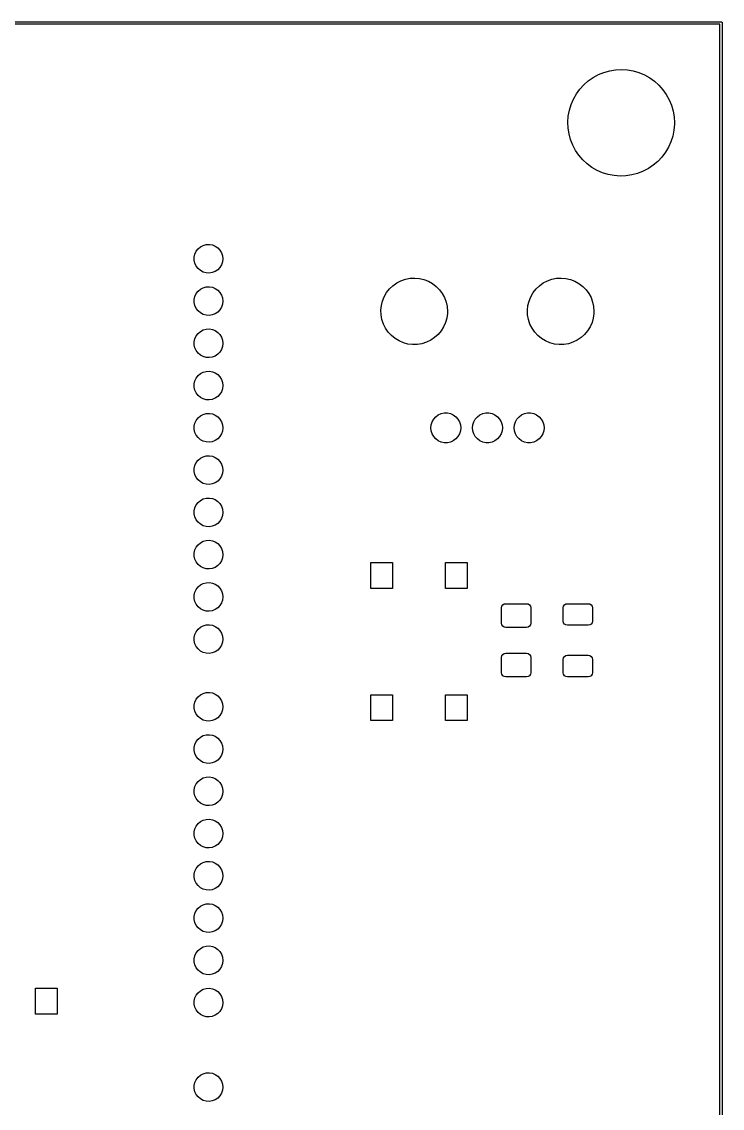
# Model space of a CAD drawing. Extents: x 0 to 360, y 0 to 260.
# Drawn here: x 318 to 360.1, y 194.8 to 260.1 of the extents above; entities that cross this region are included whole.
import ezdxf

# ---------------------------------------------------------------- set-up
doc = ezdxf.new("R2010")
doc.units = 0
doc.layers.add('BLACK', color=7, linetype='CONTINUOUS')

msp = doc.modelspace()

# ---------------------------------------------------------------- linework, layer by layer
at = {"layer": 'BLACK', "linetype": 'CONTINUOUS'}
for p, q in [((0, 260.075), (360, 260.075)), ((359.925, 259.925), (0.075, 259.925)), ((359.925, 0.075), (359.925, 259.925)), ((360, 260.075), (360.01, 260.073)), ((360.01, 260.073), (360.013, 260.074)), ((360.013, 260.074), (360.016, 260.072)), ((360.016, 260.072), (360.026, 260.07)), ((360.026, 260.07), (360.041, 260.058)), ((360.041, 260.058), (360.057, 260.048)), ((360.057, 260.048), (360.06, 260.042)), ((360.06, 260.042), (360.065, 260.037)), ((360.065, 260.037), (360.068, 260.018)), ((360.068, 260.018), (360.075, 260)), ((360.075, 260), (360.075, 0)), ((352.03, 256.522), (352.323, 256.726)), ((352.323, 256.726), (352.638, 256.895)), ((352.638, 256.895), (352.969, 257.029)), ((352.969, 257.029), (353.313, 257.125)), ((353.313, 257.125), (353.666, 257.182)), ((353.666, 257.182), (354.022, 257.2)), ((354.022, 257.2), (354.379, 257.177)), ((354.379, 257.177), (354.731, 257.115)), ((354.731, 257.115), (355.073, 257.015)), ((355.073, 257.015), (355.403, 256.876)), ((355.403, 256.876), (355.715, 256.702)), ((355.715, 256.702), (356.005, 256.494)), ((351.31, 255.733), (351.52, 256.022)), ((351.52, 256.022), (351.761, 256.286)), ((351.761, 256.286), (352.03, 256.522)), ((356.005, 256.494), (356.271, 256.255)), ((356.271, 256.255), (356.508, 255.988)), ((356.508, 255.988), (356.714, 255.696)), ((350.993, 255.094), (351.134, 255.423)), ((351.134, 255.423), (351.31, 255.733)), ((356.714, 255.696), (356.886, 255.383)), ((356.886, 255.383), (357.022, 255.052)), ((350.825, 254.401), (350.89, 254.752)), ((350.89, 254.752), (350.993, 255.094)), ((357.022, 255.052), (357.12, 254.709)), ((357.12, 254.709), (357.18, 254.357)), ((350.8, 254.045), (350.825, 254.401)), ((350.815, 253.688), (350.8, 254.045)), ((357.18, 254.357), (357.2, 254)), ((350.87, 253.335), (350.815, 253.688)), ((357.169, 253.555), (357.099, 253.204)), ((357.199, 253.911), (357.169, 253.555)), ((357.2, 254), (357.199, 253.911)), ((350.964, 252.99), (350.87, 253.335)), ((351.095, 252.658), (350.964, 252.99)), ((356.991, 252.864), (356.846, 252.537)), ((357.099, 253.204), (356.991, 252.864)), ((351.263, 252.342), (351.095, 252.658)), ((351.465, 252.048), (351.263, 252.342)), ((356.665, 252.229), (356.451, 251.943)), ((356.846, 252.537), (356.665, 252.229)), ((351.698, 251.777), (351.465, 252.048)), ((351.96, 251.534), (351.698, 251.777)), ((352.248, 251.322), (351.96, 251.534)), ((355.935, 251.451), (355.639, 251.251)), ((356.207, 251.683), (355.935, 251.451)), ((356.451, 251.943), (356.207, 251.683)), ((352.557, 251.144), (352.248, 251.322)), ((352.885, 251.001), (352.557, 251.144)), ((353.226, 250.895), (352.885, 251.001)), ((353.577, 250.828), (353.226, 250.895)), ((353.933, 250.801), (353.577, 250.828)), ((354.29, 250.813), (353.933, 250.801)), ((354.643, 250.865), (354.29, 250.813)), ((354.989, 250.957), (354.643, 250.865)), ((355.322, 251.086), (354.989, 250.957)), ((355.639, 251.251), (355.322, 251.086)), ((328.4, 246.107), (328.479, 246.276)), ((328.479, 246.276), (328.592, 246.425)), ((328.592, 246.425), (328.735, 246.545)), ((328.735, 246.545), (328.9, 246.632)), ((328.9, 246.632), (329.079, 246.681)), ((329.079, 246.681), (329.266, 246.691)), ((329.266, 246.691), (329.45, 246.661)), ((329.45, 246.661), (329.623, 246.592)), ((329.623, 246.592), (329.777, 246.487)), ((329.777, 246.487), (329.905, 246.351)), ((329.905, 246.351), (330.001, 246.191)), ((330.001, 246.191), (330.061, 246.014)), ((328.359, 245.925), (328.4, 246.107)), ((328.359, 245.739), (328.359, 245.925)), ((328.398, 245.556), (328.359, 245.739)), ((328.476, 245.387), (328.398, 245.556)), ((330.06, 245.638), (329.999, 245.461)), ((330.081, 245.823), (330.06, 245.638)), ((330.061, 246.014), (330.081, 245.829)), ((330.081, 245.829), (330.081, 245.823)), ((328.588, 245.238), (328.476, 245.387)), ((328.73, 245.116), (328.588, 245.238)), ((328.894, 245.028), (328.73, 245.116)), ((329.073, 244.977), (328.894, 245.028)), ((329.26, 244.966), (329.073, 244.977)), ((329.444, 244.996), (329.26, 244.966)), ((329.618, 245.064), (329.444, 244.996)), ((329.773, 245.167), (329.618, 245.064)), ((329.902, 245.302), (329.773, 245.167)), ((329.999, 245.461), (329.902, 245.302)), ((340.295, 244.211), (340.525, 244.375)), ((340.525, 244.375), (340.776, 244.506)), ((340.776, 244.506), (341.042, 244.599)), ((341.042, 244.599), (341.319, 244.654)), ((341.319, 244.654), (341.601, 244.67)), ((341.601, 244.67), (341.883, 244.645)), ((341.883, 244.645), (342.158, 244.582)), ((342.158, 244.582), (342.422, 244.48)), ((342.422, 244.48), (342.668, 244.342)), ((342.668, 244.342), (342.893, 244.17)), ((349.095, 244.211), (349.325, 244.375)), ((349.325, 244.375), (349.576, 244.506)), ((349.576, 244.506), (349.842, 244.599)), ((349.842, 244.599), (350.119, 244.654)), ((350.119, 244.654), (350.401, 244.67)), ((350.401, 244.67), (350.683, 244.645)), ((350.683, 244.645), (350.958, 244.582)), ((350.958, 244.582), (351.222, 244.48)), ((351.222, 244.48), (351.468, 244.342)), ((351.468, 244.342), (351.693, 244.17)), ((328.4, 243.567), (328.479, 243.736)), ((328.479, 243.736), (328.592, 243.885)), ((328.592, 243.885), (328.735, 244.005)), ((328.735, 244.005), (328.9, 244.092)), ((328.9, 244.092), (329.079, 244.141)), ((329.079, 244.141), (329.266, 244.151)), ((329.266, 244.151), (329.45, 244.121)), ((329.45, 244.121), (329.623, 244.052)), ((329.623, 244.052), (329.777, 243.947)), ((329.777, 243.947), (329.905, 243.811)), ((329.905, 243.811), (330.001, 243.651)), ((330.001, 243.651), (330.061, 243.474)), ((339.774, 243.55), (339.916, 243.794)), ((339.916, 243.794), (340.091, 244.016)), ((340.091, 244.016), (340.295, 244.211)), ((342.893, 244.17), (343.091, 243.969)), ((343.091, 243.969), (343.259, 243.742)), ((343.259, 243.742), (343.393, 243.493)), ((348.574, 243.55), (348.716, 243.794)), ((348.716, 243.794), (348.891, 244.016)), ((348.891, 244.016), (349.095, 244.211)), ((351.693, 244.17), (351.891, 243.969)), ((351.891, 243.969), (352.059, 243.742)), ((352.059, 243.742), (352.193, 243.493)), ((328.359, 243.385), (328.4, 243.567)), ((328.359, 243.199), (328.359, 243.385)), ((328.398, 243.016), (328.359, 243.199)), ((328.476, 242.847), (328.398, 243.016)), ((329.999, 242.921), (329.902, 242.762)), ((330.06, 243.098), (329.999, 242.921)), ((330.081, 243.283), (330.06, 243.098)), ((330.061, 243.474), (330.081, 243.289)), ((330.081, 243.289), (330.081, 243.283)), ((339.571, 242.733), (339.6, 243.014)), ((339.6, 243.014), (339.668, 243.288)), ((339.668, 243.288), (339.774, 243.55)), ((343.393, 243.493), (343.491, 243.228)), ((343.491, 243.228), (343.55, 242.952)), ((343.55, 242.952), (343.57, 242.67)), ((348.371, 242.733), (348.4, 243.014)), ((348.4, 243.014), (348.468, 243.288)), ((348.468, 243.288), (348.574, 243.55)), ((352.193, 243.493), (352.291, 243.228)), ((352.291, 243.228), (352.35, 242.952)), ((352.35, 242.952), (352.37, 242.67)), ((328.588, 242.698), (328.476, 242.847)), ((328.73, 242.576), (328.588, 242.698)), ((328.894, 242.488), (328.73, 242.576)), ((329.073, 242.437), (328.894, 242.488)), ((329.26, 242.426), (329.073, 242.437)), ((329.444, 242.456), (329.26, 242.426)), ((329.618, 242.524), (329.444, 242.456)), ((329.773, 242.627), (329.618, 242.524)), ((329.902, 242.762), (329.773, 242.627)), ((339.582, 242.451), (339.571, 242.733)), ((339.633, 242.173), (339.582, 242.451)), ((343.566, 242.544), (343.528, 242.264)), ((343.57, 242.67), (343.566, 242.544)), ((348.382, 242.451), (348.371, 242.733)), ((348.433, 242.173), (348.382, 242.451)), ((352.366, 242.544), (352.328, 242.264)), ((352.37, 242.67), (352.366, 242.544)), ((339.722, 241.905), (339.633, 242.173)), ((339.849, 241.652), (339.722, 241.905)), ((340.009, 241.42), (339.849, 241.652)), ((343.338, 241.734), (343.188, 241.494)), ((343.452, 241.993), (343.338, 241.734)), ((343.528, 242.264), (343.452, 241.993)), ((348.522, 241.905), (348.433, 242.173)), ((348.649, 241.652), (348.522, 241.905)), ((348.809, 241.42), (348.649, 241.652)), ((352.138, 241.734), (351.988, 241.494)), ((352.252, 241.993), (352.138, 241.734)), ((352.328, 242.264), (352.252, 241.993)), ((328.359, 240.845), (328.4, 241.027)), ((328.4, 241.027), (328.479, 241.196)), ((328.479, 241.196), (328.592, 241.345)), ((328.592, 241.345), (328.735, 241.465)), ((328.735, 241.465), (328.9, 241.552)), ((328.9, 241.552), (329.079, 241.601)), ((329.079, 241.601), (329.266, 241.611)), ((329.266, 241.611), (329.45, 241.581)), ((329.45, 241.581), (329.623, 241.512)), ((329.623, 241.512), (329.777, 241.407)), ((329.777, 241.407), (329.905, 241.271)), ((329.905, 241.271), (330.001, 241.111)), ((330.001, 241.111), (330.061, 240.934)), ((340.201, 241.212), (340.009, 241.42)), ((340.42, 241.034), (340.201, 241.212)), ((340.662, 240.888), (340.42, 241.034)), ((342.796, 241.09), (342.561, 240.933)), ((343.006, 241.278), (342.796, 241.09)), ((343.188, 241.494), (343.006, 241.278)), ((349.001, 241.212), (348.809, 241.42)), ((349.22, 241.034), (349.001, 241.212)), ((349.462, 240.888), (349.22, 241.034)), ((351.596, 241.09), (351.361, 240.933)), ((351.806, 241.278), (351.596, 241.09)), ((351.988, 241.494), (351.806, 241.278)), ((328.359, 240.659), (328.359, 240.845)), ((328.398, 240.476), (328.359, 240.659)), ((328.476, 240.307), (328.398, 240.476)), ((328.588, 240.158), (328.476, 240.307)), ((329.999, 240.381), (329.902, 240.222)), ((330.06, 240.558), (329.999, 240.381)), ((330.081, 240.743), (330.06, 240.558)), ((330.061, 240.934), (330.081, 240.749)), ((330.081, 240.749), (330.081, 240.743)), ((340.922, 240.778), (340.662, 240.888)), ((341.195, 240.705), (340.922, 240.778)), ((341.476, 240.672), (341.195, 240.705)), ((341.758, 240.679), (341.476, 240.672)), ((342.037, 240.725), (341.758, 240.679)), ((342.306, 240.81), (342.037, 240.725)), ((342.561, 240.933), (342.306, 240.81)), ((349.722, 240.778), (349.462, 240.888)), ((349.995, 240.705), (349.722, 240.778)), ((350.276, 240.672), (349.995, 240.705)), ((350.558, 240.679), (350.276, 240.672)), ((350.837, 240.725), (350.558, 240.679)), ((351.106, 240.81), (350.837, 240.725)), ((351.361, 240.933), (351.106, 240.81)), ((328.73, 240.036), (328.588, 240.158)), ((328.894, 239.948), (328.73, 240.036)), ((329.073, 239.897), (328.894, 239.948)), ((329.26, 239.886), (329.073, 239.897)), ((329.444, 239.916), (329.26, 239.886)), ((329.618, 239.984), (329.444, 239.916)), ((329.773, 240.087), (329.618, 239.984)), ((329.902, 240.222), (329.773, 240.087)), ((328.735, 238.925), (328.9, 239.012)), ((328.9, 239.012), (329.079, 239.061)), ((329.079, 239.061), (329.266, 239.071)), ((329.266, 239.071), (329.45, 239.041)), ((329.45, 239.041), (329.623, 238.972)), ((328.359, 238.305), (328.4, 238.487)), ((328.4, 238.487), (328.479, 238.656)), ((328.479, 238.656), (328.592, 238.805)), ((328.592, 238.805), (328.735, 238.925)), ((329.623, 238.972), (329.777, 238.867)), ((329.777, 238.867), (329.905, 238.731)), ((329.905, 238.731), (330.001, 238.571)), ((330.001, 238.571), (330.061, 238.394)), ((330.061, 238.394), (330.081, 238.209)), ((328.359, 238.119), (328.359, 238.305)), ((328.398, 237.936), (328.359, 238.119)), ((328.476, 237.767), (328.398, 237.936)), ((328.588, 237.618), (328.476, 237.767)), ((329.999, 237.841), (329.902, 237.682)), ((330.06, 238.018), (329.999, 237.841)), ((330.081, 238.203), (330.06, 238.018)), ((330.081, 238.209), (330.081, 238.203)), ((328.73, 237.496), (328.588, 237.618)), ((328.894, 237.408), (328.73, 237.496)), ((329.073, 237.357), (328.894, 237.408)), ((329.26, 237.346), (329.073, 237.357)), ((329.444, 237.376), (329.26, 237.346)), ((329.618, 237.444), (329.444, 237.376)), ((329.773, 237.547), (329.618, 237.444)), ((329.902, 237.682), (329.773, 237.547)), ((328.735, 236.385), (328.9, 236.472)), ((328.9, 236.472), (329.079, 236.521)), ((329.079, 236.521), (329.266, 236.531)), ((329.266, 236.531), (329.45, 236.501)), ((329.45, 236.501), (329.623, 236.432)), ((329.623, 236.432), (329.777, 236.327)), ((342.868, 236.339), (343.02, 236.449)), ((343.02, 236.449), (343.192, 236.526)), ((343.192, 236.526), (343.376, 236.565)), ((343.376, 236.565), (343.564, 236.565)), ((343.564, 236.565), (343.748, 236.526)), ((343.748, 236.526), (343.92, 236.449)), ((343.92, 236.449), (344.072, 236.339)), ((345.368, 236.339), (345.52, 236.449)), ((345.52, 236.449), (345.692, 236.526)), ((345.692, 236.526), (345.876, 236.565)), ((345.876, 236.565), (346.064, 236.565)), ((346.064, 236.565), (346.248, 236.526)), ((346.248, 236.526), (346.42, 236.449)), ((346.42, 236.449), (346.572, 236.339)), ((347.868, 236.339), (348.02, 236.449)), ((348.02, 236.449), (348.192, 236.526)), ((348.192, 236.526), (348.376, 236.565)), ((348.376, 236.565), (348.564, 236.565)), ((348.564, 236.565), (348.748, 236.526)), ((348.748, 236.526), (348.92, 236.449)), ((348.92, 236.449), (349.072, 236.339)), ((328.359, 235.765), (328.4, 235.947)), ((328.359, 235.579), (328.359, 235.765)), ((328.4, 235.947), (328.479, 236.116)), ((328.479, 236.116), (328.592, 236.265)), ((328.592, 236.265), (328.735, 236.385)), ((329.777, 236.327), (329.905, 236.191)), ((329.905, 236.191), (330.001, 236.031)), ((330.001, 236.031), (330.061, 235.854)), ((330.061, 235.854), (330.081, 235.669)), ((342.57, 235.67), (342.59, 235.857)), ((342.59, 235.857), (342.648, 236.036)), ((342.648, 236.036), (342.742, 236.199)), ((342.742, 236.199), (342.868, 236.339)), ((344.072, 236.339), (344.198, 236.199)), ((344.198, 236.199), (344.292, 236.036)), ((344.292, 236.036), (344.35, 235.857)), ((344.35, 235.857), (344.37, 235.67)), ((345.07, 235.67), (345.09, 235.857)), ((345.09, 235.857), (345.148, 236.036)), ((345.148, 236.036), (345.242, 236.199)), ((345.242, 236.199), (345.368, 236.339)), ((346.572, 236.339), (346.698, 236.199)), ((346.698, 236.199), (346.792, 236.036)), ((346.792, 236.036), (346.85, 235.857)), ((346.85, 235.857), (346.87, 235.67)), ((347.57, 235.67), (347.59, 235.857)), ((347.59, 235.857), (347.648, 236.036)), ((347.648, 236.036), (347.742, 236.199)), ((347.742, 236.199), (347.868, 236.339)), ((349.072, 236.339), (349.198, 236.199)), ((349.198, 236.199), (349.292, 236.036)), ((349.292, 236.036), (349.35, 235.857)), ((349.35, 235.857), (349.37, 235.67)), ((328.398, 235.396), (328.359, 235.579)), ((328.476, 235.227), (328.398, 235.396)), ((328.588, 235.078), (328.476, 235.227)), ((329.902, 235.142), (329.773, 235.007)), ((329.999, 235.301), (329.902, 235.142)), ((330.06, 235.478), (329.999, 235.301)), ((330.081, 235.663), (330.06, 235.478)), ((330.081, 235.669), (330.081, 235.663)), ((342.59, 235.483), (342.57, 235.67)), ((342.648, 235.304), (342.59, 235.483)), ((342.742, 235.141), (342.648, 235.304)), ((342.868, 235.001), (342.742, 235.141)), ((344.198, 235.141), (344.072, 235.001)), ((344.292, 235.304), (344.198, 235.141)), ((344.35, 235.483), (344.292, 235.304)), ((344.37, 235.67), (344.35, 235.483)), ((345.09, 235.483), (345.07, 235.67)), ((345.148, 235.304), (345.09, 235.483)), ((345.242, 235.141), (345.148, 235.304)), ((345.368, 235.001), (345.242, 235.141)), ((346.698, 235.141), (346.572, 235.001)), ((346.792, 235.304), (346.698, 235.141)), ((346.85, 235.483), (346.792, 235.304)), ((346.87, 235.67), (346.85, 235.483)), ((347.59, 235.483), (347.57, 235.67)), ((347.648, 235.304), (347.59, 235.483)), ((347.742, 235.141), (347.648, 235.304)), ((347.868, 235.001), (347.742, 235.141)), ((349.198, 235.141), (349.072, 235.001)), ((349.292, 235.304), (349.198, 235.141)), ((349.35, 235.483), (349.292, 235.304)), ((349.37, 235.67), (349.35, 235.483)), ((328.73, 234.956), (328.588, 235.078)), ((328.894, 234.868), (328.73, 234.956)), ((329.073, 234.817), (328.894, 234.868)), ((329.26, 234.806), (329.073, 234.817)), ((329.444, 234.836), (329.26, 234.806)), ((329.618, 234.904), (329.444, 234.836)), ((329.773, 235.007), (329.618, 234.904)), ((343.02, 234.891), (342.868, 235.001)), ((343.192, 234.814), (343.02, 234.891)), ((343.376, 234.775), (343.192, 234.814)), ((343.564, 234.775), (343.376, 234.775)), ((343.748, 234.814), (343.564, 234.775)), ((343.92, 234.891), (343.748, 234.814)), ((344.072, 235.001), (343.92, 234.891)), ((345.52, 234.891), (345.368, 235.001)), ((345.692, 234.814), (345.52, 234.891)), ((345.876, 234.775), (345.692, 234.814)), ((346.064, 234.775), (345.876, 234.775)), ((346.248, 234.814), (346.064, 234.775)), ((346.42, 234.891), (346.248, 234.814)), ((346.572, 235.001), (346.42, 234.891)), ((348.02, 234.891), (347.868, 235.001)), ((348.192, 234.814), (348.02, 234.891)), ((348.376, 234.775), (348.192, 234.814)), ((348.564, 234.775), (348.376, 234.775)), ((348.748, 234.814), (348.564, 234.775)), ((348.92, 234.891), (348.748, 234.814)), ((349.072, 235.001), (348.92, 234.891)), ((328.592, 233.725), (328.735, 233.845)), ((328.735, 233.845), (328.9, 233.932)), ((328.9, 233.932), (329.079, 233.981)), ((329.079, 233.981), (329.266, 233.991)), ((329.266, 233.991), (329.45, 233.961)), ((329.45, 233.961), (329.623, 233.892)), ((329.623, 233.892), (329.777, 233.787)), ((329.777, 233.787), (329.905, 233.651)), ((328.359, 233.225), (328.4, 233.407)), ((328.359, 233.039), (328.359, 233.225)), ((328.4, 233.407), (328.479, 233.576)), ((328.479, 233.576), (328.592, 233.725)), ((329.905, 233.651), (330.001, 233.491)), ((330.001, 233.491), (330.061, 233.314)), ((330.081, 233.123), (330.06, 232.938)), ((330.061, 233.314), (330.081, 233.129)), ((330.081, 233.129), (330.081, 233.123)), ((328.398, 232.856), (328.359, 233.039)), ((328.476, 232.687), (328.398, 232.856)), ((328.588, 232.538), (328.476, 232.687)), ((328.73, 232.416), (328.588, 232.538)), ((329.902, 232.602), (329.773, 232.467)), ((329.999, 232.761), (329.902, 232.602)), ((330.06, 232.938), (329.999, 232.761)), ((328.894, 232.328), (328.73, 232.416)), ((329.073, 232.277), (328.894, 232.328)), ((329.26, 232.266), (329.073, 232.277)), ((329.444, 232.296), (329.26, 232.266)), ((329.618, 232.364), (329.444, 232.296)), ((329.773, 232.467), (329.618, 232.364)), ((328.479, 231.036), (328.592, 231.185)), ((328.592, 231.185), (328.735, 231.305)), ((328.735, 231.305), (328.9, 231.392)), ((328.9, 231.392), (329.079, 231.441)), ((329.079, 231.441), (329.266, 231.451)), ((329.266, 231.451), (329.45, 231.421)), ((329.45, 231.421), (329.623, 231.352)), ((329.623, 231.352), (329.777, 231.247)), ((329.777, 231.247), (329.905, 231.111)), ((328.359, 230.685), (328.4, 230.867)), ((328.359, 230.499), (328.359, 230.685)), ((328.4, 230.867), (328.479, 231.036)), ((329.905, 231.111), (330.001, 230.951)), ((330.001, 230.951), (330.061, 230.774)), ((330.081, 230.583), (330.06, 230.398)), ((330.061, 230.774), (330.081, 230.589)), ((330.081, 230.589), (330.081, 230.583)), ((328.398, 230.316), (328.359, 230.499)), ((328.476, 230.147), (328.398, 230.316)), ((328.588, 229.998), (328.476, 230.147)), ((328.73, 229.876), (328.588, 229.998)), ((328.894, 229.788), (328.73, 229.876)), ((329.773, 229.927), (329.618, 229.824)), ((329.902, 230.062), (329.773, 229.927)), ((329.999, 230.221), (329.902, 230.062)), ((330.06, 230.398), (329.999, 230.221)), ((329.073, 229.737), (328.894, 229.788)), ((329.26, 229.726), (329.073, 229.737)), ((329.444, 229.756), (329.26, 229.726)), ((329.618, 229.824), (329.444, 229.756)), ((328.479, 228.496), (328.592, 228.645)), ((328.592, 228.645), (328.735, 228.765)), ((328.735, 228.765), (328.9, 228.852)), ((328.9, 228.852), (329.079, 228.901)), ((329.079, 228.901), (329.266, 228.911)), ((329.266, 228.911), (329.45, 228.881)), ((329.45, 228.881), (329.623, 228.812)), ((329.623, 228.812), (329.777, 228.707)), ((329.777, 228.707), (329.905, 228.571)), ((329.905, 228.571), (330.001, 228.411)), ((328.359, 228.145), (328.4, 228.327)), ((328.359, 227.959), (328.359, 228.145)), ((328.398, 227.776), (328.359, 227.959)), ((328.4, 228.327), (328.479, 228.496)), ((330.001, 228.411), (330.061, 228.234)), ((330.081, 228.043), (330.06, 227.858)), ((330.061, 228.234), (330.081, 228.049)), ((330.081, 228.049), (330.081, 228.043)), ((328.476, 227.607), (328.398, 227.776)), ((328.588, 227.458), (328.476, 227.607)), ((328.73, 227.336), (328.588, 227.458)), ((328.894, 227.248), (328.73, 227.336)), ((329.073, 227.197), (328.894, 227.248)), ((329.618, 227.284), (329.444, 227.216)), ((329.773, 227.387), (329.618, 227.284)), ((329.902, 227.522), (329.773, 227.387)), ((329.999, 227.681), (329.902, 227.522)), ((330.06, 227.858), (329.999, 227.681)), ((338.96, 226.02), (338.96, 227.57)), ((338.96, 227.57), (340.26, 227.57)), ((340.26, 227.57), (340.26, 226.02)), ((343.46, 226.02), (343.46, 227.57)), ((343.46, 227.57), (344.76, 227.57)), ((344.76, 227.57), (344.76, 226.02)), ((329.26, 227.186), (329.073, 227.197)), ((329.444, 227.216), (329.26, 227.186)), ((328.4, 225.787), (328.479, 225.956)), ((328.479, 225.956), (328.592, 226.105)), ((328.592, 226.105), (328.735, 226.225)), ((328.735, 226.225), (328.9, 226.312)), ((328.9, 226.312), (329.079, 226.361)), ((329.079, 226.361), (329.266, 226.371)), ((329.266, 226.371), (329.45, 226.341)), ((329.45, 226.341), (329.623, 226.272)), ((329.623, 226.272), (329.777, 226.167)), ((329.777, 226.167), (329.905, 226.031)), ((329.905, 226.031), (330.001, 225.871)), ((340.26, 226.02), (338.96, 226.02)), ((344.76, 226.02), (343.46, 226.02)), ((328.359, 225.605), (328.4, 225.787)), ((328.359, 225.419), (328.359, 225.605)), ((328.398, 225.236), (328.359, 225.419)), ((330.06, 225.318), (329.999, 225.141)), ((330.001, 225.871), (330.061, 225.694)), ((330.081, 225.503), (330.06, 225.318)), ((330.061, 225.694), (330.081, 225.509)), ((330.081, 225.509), (330.081, 225.503)), ((328.476, 225.067), (328.398, 225.236)), ((328.588, 224.918), (328.476, 225.067)), ((328.73, 224.796), (328.588, 224.918)), ((328.894, 224.708), (328.73, 224.796)), ((329.073, 224.657), (328.894, 224.708)), ((329.26, 224.646), (329.073, 224.657)), ((329.444, 224.676), (329.26, 224.646)), ((329.618, 224.744), (329.444, 224.676)), ((329.773, 224.847), (329.618, 224.744)), ((329.902, 224.982), (329.773, 224.847)), ((329.999, 225.141), (329.902, 224.982)), ((346.825, 224.85), (346.844, 224.946)), ((346.825, 223.925), (346.825, 224.85)), ((346.844, 224.946), (346.898, 225.027)), ((346.898, 225.027), (346.979, 225.081)), ((346.979, 225.081), (347.075, 225.1)), ((347.075, 225.1), (348.325, 225.1)), ((348.325, 225.1), (348.421, 225.081)), ((348.421, 225.081), (348.502, 225.027)), ((348.502, 225.027), (348.556, 224.946)), ((348.556, 224.946), (348.575, 224.85)), ((348.575, 224.85), (348.575, 223.925)), ((350.525, 224.85), (350.544, 224.946)), ((350.525, 224.05), (350.525, 224.85)), ((350.544, 224.946), (350.598, 225.027)), ((350.598, 225.027), (350.679, 225.081)), ((350.679, 225.081), (350.775, 225.1)), ((350.775, 225.1), (352.025, 225.1)), ((352.025, 225.1), (352.121, 225.081)), ((352.121, 225.081), (352.202, 225.027)), ((352.202, 225.027), (352.256, 224.946)), ((352.256, 224.946), (352.275, 224.85)), ((352.275, 224.85), (352.275, 224.05)), ((350.544, 223.954), (350.525, 224.05)), ((352.275, 224.05), (352.256, 223.954)), ((328.4, 223.247), (328.479, 223.416)), ((328.479, 223.416), (328.592, 223.565)), ((328.592, 223.565), (328.735, 223.685)), ((328.735, 223.685), (328.9, 223.772)), ((328.9, 223.772), (329.079, 223.821)), ((329.079, 223.821), (329.266, 223.831)), ((329.266, 223.831), (329.45, 223.801)), ((329.45, 223.801), (329.623, 223.732)), ((329.623, 223.732), (329.777, 223.627)), ((329.777, 223.627), (329.905, 223.491)), ((329.905, 223.491), (330.001, 223.331)), ((330.001, 223.331), (330.061, 223.154)), ((346.844, 223.829), (346.825, 223.925)), ((346.898, 223.748), (346.844, 223.829)), ((346.979, 223.694), (346.898, 223.748)), ((347.075, 223.675), (346.979, 223.694)), ((348.325, 223.675), (347.075, 223.675)), ((348.421, 223.694), (348.325, 223.675)), ((348.502, 223.748), (348.421, 223.694)), ((348.556, 223.829), (348.502, 223.748)), ((348.575, 223.925), (348.556, 223.829)), ((350.598, 223.873), (350.544, 223.954)), ((350.679, 223.819), (350.598, 223.873)), ((350.775, 223.8), (350.679, 223.819)), ((352.025, 223.8), (350.775, 223.8)), ((352.121, 223.819), (352.025, 223.8)), ((352.202, 223.873), (352.121, 223.819)), ((352.256, 223.954), (352.202, 223.873)), ((328.359, 223.065), (328.4, 223.247)), ((328.359, 222.879), (328.359, 223.065)), ((328.398, 222.696), (328.359, 222.879)), ((328.476, 222.527), (328.398, 222.696)), ((330.06, 222.778), (329.999, 222.601)), ((330.081, 222.963), (330.06, 222.778)), ((330.061, 223.154), (330.081, 222.969)), ((330.081, 222.969), (330.081, 222.963)), ((328.588, 222.378), (328.476, 222.527)), ((328.73, 222.256), (328.588, 222.378)), ((328.894, 222.168), (328.73, 222.256)), ((329.073, 222.117), (328.894, 222.168)), ((329.26, 222.106), (329.073, 222.117)), ((329.444, 222.136), (329.26, 222.106)), ((329.618, 222.204), (329.444, 222.136)), ((329.773, 222.307), (329.618, 222.204)), ((329.902, 222.442), (329.773, 222.307)), ((329.999, 222.601), (329.902, 222.442)), ((346.844, 221.971), (346.898, 222.052)), ((346.898, 222.052), (346.979, 222.106)), ((346.979, 222.106), (347.075, 222.125)), ((347.075, 222.125), (348.325, 222.125)), ((348.325, 222.125), (348.421, 222.106)), ((348.421, 222.106), (348.502, 222.052)), ((348.502, 222.052), (348.556, 221.971)), ((346.825, 221.875), (346.844, 221.971)), ((346.825, 220.95), (346.825, 221.875)), ((348.556, 221.971), (348.575, 221.875)), ((348.575, 221.875), (348.575, 220.95)), ((350.525, 221.75), (350.544, 221.846)), ((350.525, 220.95), (350.525, 221.75)), ((350.544, 221.846), (350.598, 221.927)), ((350.598, 221.927), (350.679, 221.981)), ((350.679, 221.981), (350.775, 222)), ((350.775, 222), (352.025, 222)), ((352.025, 222), (352.121, 221.981)), ((352.121, 221.981), (352.202, 221.927)), ((352.202, 221.927), (352.256, 221.846)), ((352.256, 221.846), (352.275, 221.75)), ((352.275, 221.75), (352.275, 220.95)), ((346.844, 220.854), (346.825, 220.95)), ((346.898, 220.773), (346.844, 220.854)), ((346.979, 220.719), (346.898, 220.773)), ((347.075, 220.7), (346.979, 220.719)), ((348.421, 220.719), (348.325, 220.7)), ((348.502, 220.773), (348.421, 220.719)), ((348.556, 220.854), (348.502, 220.773)), ((348.575, 220.95), (348.556, 220.854)), ((350.544, 220.854), (350.525, 220.95)), ((350.598, 220.773), (350.544, 220.854)), ((350.679, 220.719), (350.598, 220.773)), ((350.775, 220.7), (350.679, 220.719)), ((352.121, 220.719), (352.025, 220.7)), ((352.202, 220.773), (352.121, 220.719)), ((352.256, 220.854), (352.202, 220.773)), ((352.275, 220.95), (352.256, 220.854)), ((348.325, 220.7), (347.075, 220.7)), ((352.025, 220.7), (350.775, 220.7)), ((328.479, 219.352), (328.592, 219.501)), ((328.592, 219.501), (328.735, 219.621)), ((328.735, 219.621), (328.9, 219.708)), ((328.9, 219.708), (329.079, 219.757)), ((329.079, 219.757), (329.266, 219.767)), ((329.266, 219.767), (329.45, 219.737)), ((329.45, 219.737), (329.623, 219.668)), ((329.623, 219.668), (329.777, 219.563)), ((329.777, 219.563), (329.905, 219.427)), ((329.905, 219.427), (330.001, 219.267)), ((338.96, 218.07), (338.96, 219.62)), ((338.96, 219.62), (340.26, 219.62)), ((340.26, 219.62), (340.26, 218.07)), ((343.46, 218.07), (343.46, 219.62)), ((343.46, 219.62), (344.76, 219.62)), ((344.76, 219.62), (344.76, 218.07)), ((328.359, 219.001), (328.4, 219.183)), ((328.359, 218.815), (328.359, 219.001)), ((328.398, 218.632), (328.359, 218.815)), ((328.4, 219.183), (328.479, 219.352)), ((330.001, 219.267), (330.061, 219.09)), ((330.081, 218.899), (330.06, 218.714)), ((330.061, 219.09), (330.081, 218.905)), ((330.081, 218.905), (330.081, 218.899)), ((328.476, 218.463), (328.398, 218.632)), ((328.588, 218.314), (328.476, 218.463)), ((328.73, 218.192), (328.588, 218.314)), ((328.894, 218.104), (328.73, 218.192)), ((329.073, 218.053), (328.894, 218.104)), ((329.618, 218.14), (329.444, 218.072)), ((329.773, 218.243), (329.618, 218.14)), ((329.902, 218.378), (329.773, 218.243)), ((329.999, 218.537), (329.902, 218.378)), ((330.06, 218.714), (329.999, 218.537)), ((329.26, 218.042), (329.073, 218.053)), ((329.444, 218.072), (329.26, 218.042)), ((340.26, 218.07), (338.96, 218.07)), ((344.76, 218.07), (343.46, 218.07)), ((328.4, 216.643), (328.479, 216.812)), ((328.479, 216.812), (328.592, 216.961)), ((328.592, 216.961), (328.735, 217.081)), ((328.735, 217.081), (328.9, 217.168)), ((328.9, 217.168), (329.079, 217.217)), ((329.079, 217.217), (329.266, 217.227)), ((329.266, 217.227), (329.45, 217.197)), ((329.45, 217.197), (329.623, 217.128)), ((329.623, 217.128), (329.777, 217.023)), ((329.777, 217.023), (329.905, 216.887)), ((329.905, 216.887), (330.001, 216.727)), ((328.359, 216.461), (328.4, 216.643)), ((328.359, 216.275), (328.359, 216.461)), ((328.398, 216.092), (328.359, 216.275)), ((330.06, 216.174), (329.999, 215.997)), ((330.001, 216.727), (330.061, 216.55)), ((330.081, 216.359), (330.06, 216.174)), ((330.061, 216.55), (330.081, 216.365)), ((330.081, 216.365), (330.081, 216.359)), ((328.476, 215.923), (328.398, 216.092)), ((328.588, 215.774), (328.476, 215.923)), ((328.73, 215.652), (328.588, 215.774)), ((328.894, 215.564), (328.73, 215.652)), ((329.073, 215.513), (328.894, 215.564)), ((329.26, 215.502), (329.073, 215.513)), ((329.444, 215.532), (329.26, 215.502)), ((329.618, 215.6), (329.444, 215.532)), ((329.773, 215.703), (329.618, 215.6)), ((329.902, 215.838), (329.773, 215.703)), ((329.999, 215.997), (329.902, 215.838)), ((328.4, 214.103), (328.479, 214.272)), ((328.479, 214.272), (328.592, 214.421)), ((328.592, 214.421), (328.735, 214.541)), ((328.735, 214.541), (328.9, 214.628)), ((328.9, 214.628), (329.079, 214.677)), ((329.079, 214.677), (329.266, 214.687)), ((329.266, 214.687), (329.45, 214.657)), ((329.45, 214.657), (329.623, 214.588)), ((329.623, 214.588), (329.777, 214.483)), ((329.777, 214.483), (329.905, 214.347)), ((329.905, 214.347), (330.001, 214.187)), ((330.001, 214.187), (330.061, 214.01)), ((328.359, 213.921), (328.4, 214.103)), ((328.359, 213.735), (328.359, 213.921)), ((328.398, 213.552), (328.359, 213.735)), ((328.476, 213.383), (328.398, 213.552)), ((330.06, 213.634), (329.999, 213.457)), ((330.081, 213.819), (330.06, 213.634)), ((330.061, 214.01), (330.081, 213.825)), ((330.081, 213.825), (330.081, 213.819)), ((328.588, 213.234), (328.476, 213.383)), ((328.73, 213.112), (328.588, 213.234)), ((328.894, 213.024), (328.73, 213.112)), ((329.073, 212.973), (328.894, 213.024)), ((329.26, 212.962), (329.073, 212.973)), ((329.444, 212.992), (329.26, 212.962)), ((329.618, 213.06), (329.444, 212.992)), ((329.773, 213.163), (329.618, 213.06)), ((329.902, 213.298), (329.773, 213.163)), ((329.999, 213.457), (329.902, 213.298)), ((328.4, 211.563), (328.479, 211.732)), ((328.479, 211.732), (328.592, 211.881)), ((328.592, 211.881), (328.735, 212.001)), ((328.735, 212.001), (328.9, 212.088)), ((328.9, 212.088), (329.079, 212.137)), ((329.079, 212.137), (329.266, 212.147)), ((329.266, 212.147), (329.45, 212.117)), ((329.45, 212.117), (329.623, 212.048)), ((329.623, 212.048), (329.777, 211.943)), ((329.777, 211.943), (329.905, 211.807)), ((329.905, 211.807), (330.001, 211.647)), ((330.001, 211.647), (330.061, 211.47)), ((328.359, 211.381), (328.4, 211.563)), ((328.359, 211.195), (328.359, 211.381)), ((328.398, 211.012), (328.359, 211.195)), ((328.476, 210.843), (328.398, 211.012)), ((330.06, 211.094), (329.999, 210.917)), ((330.081, 211.279), (330.06, 211.094)), ((330.061, 211.47), (330.081, 211.285)), ((330.081, 211.285), (330.081, 211.279)), ((328.588, 210.694), (328.476, 210.843)), ((328.73, 210.572), (328.588, 210.694)), ((328.894, 210.484), (328.73, 210.572)), ((329.073, 210.433), (328.894, 210.484)), ((329.26, 210.422), (329.073, 210.433)), ((329.444, 210.452), (329.26, 210.422)), ((329.618, 210.52), (329.444, 210.452)), ((329.773, 210.623), (329.618, 210.52)), ((329.902, 210.758), (329.773, 210.623)), ((329.999, 210.917), (329.902, 210.758)), ((328.359, 208.841), (328.4, 209.023)), ((328.4, 209.023), (328.479, 209.192)), ((328.479, 209.192), (328.592, 209.341)), ((328.592, 209.341), (328.735, 209.461)), ((328.735, 209.461), (328.9, 209.548)), ((328.9, 209.548), (329.079, 209.597)), ((329.079, 209.597), (329.266, 209.607)), ((329.266, 209.607), (329.45, 209.577)), ((329.45, 209.577), (329.623, 209.508)), ((329.623, 209.508), (329.777, 209.403)), ((329.777, 209.403), (329.905, 209.267)), ((329.905, 209.267), (330.001, 209.107)), ((330.001, 209.107), (330.061, 208.93)), ((328.359, 208.655), (328.359, 208.841)), ((328.398, 208.472), (328.359, 208.655)), ((328.476, 208.303), (328.398, 208.472)), ((329.999, 208.377), (329.902, 208.218)), ((330.06, 208.554), (329.999, 208.377)), ((330.081, 208.739), (330.06, 208.554)), ((330.061, 208.93), (330.081, 208.745)), ((330.081, 208.745), (330.081, 208.739)), ((328.588, 208.154), (328.476, 208.303)), ((328.73, 208.032), (328.588, 208.154)), ((328.894, 207.944), (328.73, 208.032)), ((329.073, 207.893), (328.894, 207.944)), ((329.26, 207.882), (329.073, 207.893)), ((329.444, 207.912), (329.26, 207.882)), ((329.618, 207.98), (329.444, 207.912)), ((329.773, 208.083), (329.618, 207.98)), ((329.902, 208.218), (329.773, 208.083)), ((328.735, 206.921), (328.9, 207.008)), ((328.9, 207.008), (329.079, 207.057)), ((329.079, 207.057), (329.266, 207.067)), ((329.266, 207.067), (329.45, 207.037)), ((329.45, 207.037), (329.623, 206.968)), ((328.359, 206.301), (328.4, 206.483)), ((328.4, 206.483), (328.479, 206.652)), ((328.479, 206.652), (328.592, 206.801)), ((328.592, 206.801), (328.735, 206.921)), ((329.623, 206.968), (329.777, 206.863)), ((329.777, 206.863), (329.905, 206.727)), ((329.905, 206.727), (330.001, 206.567)), ((330.001, 206.567), (330.061, 206.39)), ((330.061, 206.39), (330.081, 206.205)), ((328.359, 206.115), (328.359, 206.301)), ((328.398, 205.932), (328.359, 206.115)), ((328.476, 205.763), (328.398, 205.932)), ((328.588, 205.614), (328.476, 205.763)), ((329.999, 205.837), (329.902, 205.678)), ((330.06, 206.014), (329.999, 205.837)), ((330.081, 206.199), (330.06, 206.014)), ((330.081, 206.205), (330.081, 206.199)), ((328.73, 205.492), (328.588, 205.614)), ((328.894, 205.404), (328.73, 205.492)), ((329.073, 205.353), (328.894, 205.404)), ((329.26, 205.342), (329.073, 205.353)), ((329.444, 205.372), (329.26, 205.342)), ((329.618, 205.44), (329.444, 205.372)), ((329.773, 205.543), (329.618, 205.44)), ((329.902, 205.678), (329.773, 205.543)), ((328.735, 204.381), (328.9, 204.468)), ((328.9, 204.468), (329.079, 204.517)), ((329.079, 204.517), (329.266, 204.527)), ((329.266, 204.527), (329.45, 204.497)), ((329.45, 204.497), (329.623, 204.428)), ((329.623, 204.428), (329.777, 204.323)), ((328.359, 203.761), (328.4, 203.943)), ((328.359, 203.575), (328.359, 203.761)), ((328.4, 203.943), (328.479, 204.112)), ((328.479, 204.112), (328.592, 204.261)), ((328.592, 204.261), (328.735, 204.381)), ((329.777, 204.323), (329.905, 204.187)), ((329.905, 204.187), (330.001, 204.027)), ((330.001, 204.027), (330.061, 203.85)), ((330.061, 203.85), (330.081, 203.665)), ((328.398, 203.392), (328.359, 203.575)), ((328.476, 203.223), (328.398, 203.392)), ((328.588, 203.074), (328.476, 203.223)), ((329.902, 203.138), (329.773, 203.003)), ((329.999, 203.297), (329.902, 203.138)), ((330.06, 203.474), (329.999, 203.297)), ((330.081, 203.659), (330.06, 203.474)), ((330.081, 203.665), (330.081, 203.659)), ((328.73, 202.952), (328.588, 203.074)), ((328.894, 202.864), (328.73, 202.952)), ((329.073, 202.813), (328.894, 202.864)), ((329.26, 202.802), (329.073, 202.813)), ((329.444, 202.832), (329.26, 202.802)), ((329.618, 202.9), (329.444, 202.832)), ((329.773, 203.003), (329.618, 202.9)), ((318.82, 200.44), (318.82, 201.99)), ((318.82, 201.99), (320.12, 201.99)), ((320.12, 201.99), (320.12, 200.44)), ((328.592, 201.721), (328.735, 201.841)), ((328.735, 201.841), (328.9, 201.928)), ((328.9, 201.928), (329.079, 201.977)), ((329.079, 201.977), (329.266, 201.987)), ((329.266, 201.987), (329.45, 201.957)), ((329.45, 201.957), (329.623, 201.888)), ((329.623, 201.888), (329.777, 201.783)), ((329.777, 201.783), (329.905, 201.647)), ((328.359, 201.221), (328.4, 201.403)), ((328.359, 201.035), (328.359, 201.221)), ((328.4, 201.403), (328.479, 201.572)), ((328.479, 201.572), (328.592, 201.721)), ((329.905, 201.647), (330.001, 201.487)), ((330.001, 201.487), (330.061, 201.31)), ((330.061, 201.31), (330.081, 201.125)), ((328.398, 200.852), (328.359, 201.035)), ((328.476, 200.683), (328.398, 200.852)), ((328.588, 200.534), (328.476, 200.683)), ((328.73, 200.412), (328.588, 200.534)), ((329.902, 200.598), (329.773, 200.463)), ((329.999, 200.757), (329.902, 200.598)), ((330.06, 200.934), (329.999, 200.757)), ((330.081, 201.119), (330.06, 200.934)), ((330.081, 201.125), (330.081, 201.119)), ((320.12, 200.44), (318.82, 200.44)), ((328.894, 200.324), (328.73, 200.412)), ((329.073, 200.273), (328.894, 200.324)), ((329.26, 200.262), (329.073, 200.273)), ((329.444, 200.292), (329.26, 200.262)), ((329.618, 200.36), (329.444, 200.292)), ((329.773, 200.463), (329.618, 200.36)), ((328.479, 196.492), (328.592, 196.641)), ((328.592, 196.641), (328.735, 196.761)), ((328.735, 196.761), (328.9, 196.848)), ((328.9, 196.848), (329.079, 196.897)), ((329.079, 196.897), (329.266, 196.907)), ((329.266, 196.907), (329.45, 196.877)), ((329.45, 196.877), (329.623, 196.808)), ((329.623, 196.808), (329.777, 196.703)), ((329.777, 196.703), (329.905, 196.567)), ((329.905, 196.567), (330.001, 196.407)), ((328.359, 196.141), (328.4, 196.323)), ((328.359, 195.955), (328.359, 196.141)), ((328.398, 195.772), (328.359, 195.955)), ((328.4, 196.323), (328.479, 196.492)), ((330.001, 196.407), (330.061, 196.23)), ((330.081, 196.039), (330.06, 195.854)), ((330.061, 196.23), (330.081, 196.045)), ((330.081, 196.045), (330.081, 196.039)), ((328.476, 195.603), (328.398, 195.772)), ((328.588, 195.454), (328.476, 195.603)), ((328.73, 195.332), (328.588, 195.454)), ((328.894, 195.244), (328.73, 195.332)), ((329.618, 195.28), (329.444, 195.212)), ((329.773, 195.383), (329.618, 195.28)), ((329.902, 195.518), (329.773, 195.383)), ((329.999, 195.677), (329.902, 195.518)), ((330.06, 195.854), (329.999, 195.677)), ((329.073, 195.193), (328.894, 195.244)), ((329.26, 195.182), (329.073, 195.193)), ((329.444, 195.212), (329.26, 195.182))]:
    msp.add_line(p, q, dxfattribs=at)

doc.saveas('drawing.dxf')
